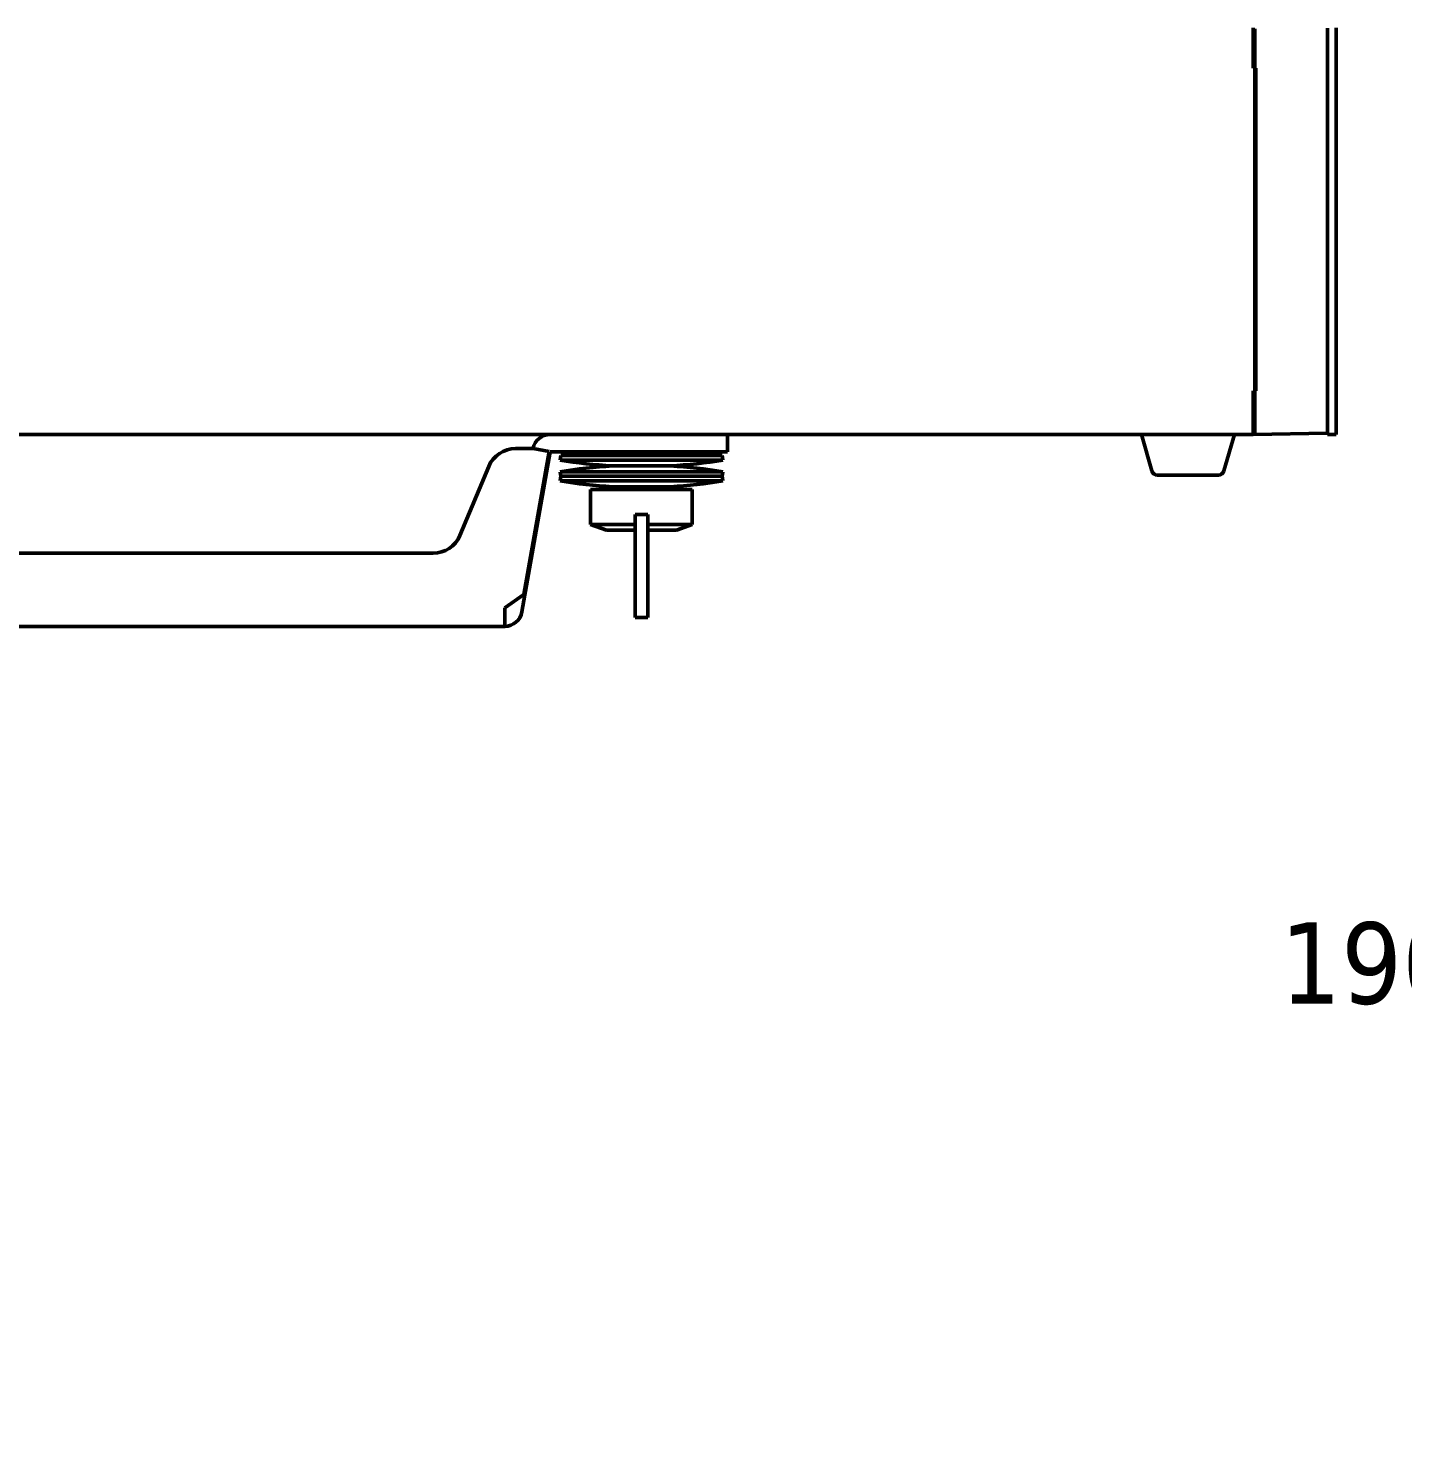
# Model space of a CAD drawing. Header units: millimetres. Extents: x 100 to 5488, y 100 to 4218.
# Drawn here: x 4652.8 to 4889.3, y 2504 to 2746.3 of the extents above; entities that cross this region are included whole.
import ezdxf

# ---------------------------------------------------------------- set-up
doc = ezdxf.new("R2010")
doc.units = ezdxf.units.MM
doc.header["$LTSCALE"] = 20
doc.layers.add('Dimension (ANSI)', color=7, linetype='Continuous', lineweight=25)
doc.layers.add('Visible (ANSI)', color=7, linetype='Continuous', lineweight=50)
doc.styles.add('My Text', font='tahoma.ttf')
doc.dimstyles.new('My Dimension - mm [in] (ANSI)', dxfattribs={"dimscale": 20, "dimtxt": 0.7, "dimasz": 2.5, "dimexe": 3.175, "dimexo": 1.6002, "dimgap": 0.8, "dimtad": 0, "dimtoh": 1, "dimrnd": 1e-08, "dimzin": 4, "dimdsep": 46, "dimtxsty": 'My Text', "dimcen": 0.09, "dimdle": 10, "dimclrd": 1, "dimclre": 1, "dimclrt": 1, "dimadec": 1, "dimazin": 1, "dimtfac": 4.354286, "dimtofl": 0, "dimtmove": 0, "dimatfit": 3, "dimfxl": 1, "dimtolj": 1, "dimtzin": 4, "dimlwd": -1, "dimlwe": -1, "dimarcsym": 0})

# ---------------------------------------------------------------- blocks, each defined once
blk = doc.blocks.new('*D19')
at = {"layer": 'Defpoints', "color": 0, "transparency": 16777216}
for p in [(5163.55, 2878.82), (5354.17, 2817.78), (5163.55, 2583.34)]:
    blk.add_point(p, dxfattribs=at)
at = {"layer": 'Dimension (ANSI)', "color": 1, "transparency": 16777216}
for p, q in [((5163.55, 2846.82), (5163.55, 2519.84)), ((5354.17, 2785.77), (5354.17, 2519.84)), ((5163.55, 2583.34), (5066.07, 2583.34)), ((5304.17, 2583.34), (5213.55, 2583.34))]:
    blk.add_line(p, q, dxfattribs=at)
for points in [[(5213.55, 2591.67), (5213.55, 2575.01), (5163.55, 2583.34)], [(5304.17, 2591.67), (5304.17, 2575.01), (5354.17, 2583.34)]]:
    blk.add_solid(points, dxfattribs=at)
at = {"layer": 'Dimension (ANSI)', "color": 1, "transparency": 16777216, "insert": (4958.64, 2592.5), "char_height": 14, "attachment_point": 2, "style": 'My Text'}
blk.add_mtext('\\A1;190.62 mm [7.505 in]', dxfattribs=at)

msp = doc.modelspace()

# ---------------------------------------------------------------- linework, layer by layer
at = {"layer": 'Visible (ANSI)'}
for p, q in [((4863.52, 2746.381), (4863.52, 2739.444)), ((4863.82, 2676.633), (4863.82, 2746.233)), ((4876.32, 2676.851), (4876.32, 2746.321)), ((4877.82, 2676.733), (4877.82, 2746.353)), ((4863.52, 2739.444), (4864.02, 2739.426)), ((4864.02, 2683.94), (4864.02, 2739.426)), ((4864.02, 2737.015), (4863.82, 2737.012)), ((4863.82, 2686.355), (4864.02, 2686.351)), ((4863.52, 2683.923), (4864.02, 2683.94)), ((4863.52, 2683.923), (4863.52, 2676.628)), ((4850.542, 2676.433), (4540.524, 2676.433)), ((4773.096, 2676.433), (4773.096, 2673.433)), ((4846.112, 2670.159), (4844.32, 2676.433)), ((4850.542, 2676.433), (4854.097, 2676.433)), ((4863.52, 2676.433), (4854.097, 2676.433)), ((4858.527, 2670.159), (4860.32, 2676.433)), ((4863.52, 2676.428), (4876.32, 2676.651)), ((4863.52, 2676.428), (4863.52, 2676.628)), ((4876.32, 2676.851), (4876.32, 2676.743)), ((4876.32, 2676.733), (4876.32, 2676.743)), ((4876.32, 2676.433), (4876.32, 2676.733)), ((4877.82, 2676.433), (4876.32, 2676.433)), ((4877.82, 2676.733), (4877.82, 2676.433)), ((4739.665, 2673.988), (4736.653, 2673.988)), ((4737.757, 2645.893), (4742.613, 2673.433)), ((4742.422, 2673.502), (4738.081, 2648.882)), ((4739.665, 2673.988), (4742.422, 2673.502)), ((4768.096, 2673.433), (4742.613, 2673.433)), ((4753.72, 2672.801), (4753.72, 2673.433)), ((4762.92, 2672.801), (4762.92, 2673.433)), ((4773.096, 2673.433), (4768.096, 2673.433)), ((4727.102, 2659.065), (4732.038, 2670.911)), ((4744.45, 2672.801), (4744.32, 2672.012)), ((4744.32, 2672.012), (4772.32, 2672.012)), ((4744.45, 2672.801), (4772.19, 2672.801)), ((4753.32, 2671.012), (4763.32, 2671.012)), ((4763.32, 2671.012), (4753.32, 2671.012)), ((4772.19, 2672.801), (4772.32, 2672.012)), ((4772.32, 2670.012), (4744.32, 2670.012)), ((4744.45, 2669.223), (4744.32, 2670.012)), ((4744.45, 2669.223), (4744.32, 2668.433)), ((4744.32, 2668.433), (4772.32, 2668.433)), ((4744.45, 2669.223), (4772.19, 2669.223)), ((4744.45, 2669.223), (4772.19, 2669.223)), ((4772.19, 2669.223), (4772.32, 2670.012)), ((4772.19, 2669.223), (4772.32, 2668.433)), ((4857.565, 2669.433), (4847.074, 2669.433)), ((4749.57, 2666.933), (4767.07, 2666.933)), ((4749.57, 2660.933), (4749.57, 2666.933)), ((4763.32, 2667.433), (4753.32, 2667.433)), ((4753.72, 2666.933), (4753.72, 2667.433)), ((4762.92, 2666.933), (4762.92, 2667.433)), ((4767.07, 2660.933), (4767.07, 2666.933)), ((4757.22, 2660.933), (4749.57, 2660.933)), ((4752.32, 2659.933), (4749.57, 2660.933)), ((4757.22, 2644.933), (4757.22, 2662.665)), ((4759.42, 2644.933), (4759.42, 2662.665)), ((4759.42, 2660.933), (4767.07, 2660.933)), ((4764.32, 2659.933), (4767.07, 2660.933)), ((4752.32, 2659.933), (4757.22, 2659.933)), ((4759.42, 2659.933), (4764.32, 2659.933)), ((4722.486, 2655.988), (4534.153, 2655.988)), ((4738.081, 2648.882), (4734.837, 2646.611)), ((4734.802, 2646.414), (4734.837, 2646.611)), ((4734.802, 2646.414), (4734.802, 2643.414)), ((4757.22, 2644.933), (4759.42, 2644.933)), ((4734.802, 2643.414), (4521.837, 2643.414))]:
    msp.add_line(p, q, dxfattribs=at)
for centre, radius, start, end in [((4742.613, 2673.433), 3, 90, 169.33922), ((4736.653, 2668.988), 5, 90, 157.38014), ((4758.32, 2757.012), 86.145, 260.64702, 266.6726), ((4758.32, 2585.012), 86.145, 93.3274, 99.35298), ((4758.32, 2757.012), 86.145, 273.3274, 279.35298), ((4758.32, 2585.012), 86.145, 80.64702, 86.6726), ((4758.32, 2753.433), 86.145, 260.64702, 266.6726), ((4758.32, 2753.433), 86.145, 273.3274, 279.35298), ((4847.074, 2670.433), 1, 195.9454, 270), ((4857.565, 2670.433), 1, 270, 344.0546), ((4722.486, 2660.988), 5, 270, 337.38014), ((4734.802, 2646.414), 3, 270, 350)]:
    msp.add_arc(centre, radius, start, end, dxfattribs=at)
msp.add_open_spline([(4759.42, 2662.665), (4759.177, 2662.657), (4758.932, 2662.652), (4758.687, 2662.649), (4758.442, 2662.647), (4758.197, 2662.647), (4757.952, 2662.649), (4757.707, 2662.652), (4757.463, 2662.657), (4757.22, 2662.665)], degree=3, knots=[0, 0, 0, 0, 0.3333333, 0.3333333, 0.3333333, 0.6666667, 0.6666667, 0.6666667, 1, 1, 1, 1], dxfattribs=at)

# ---------------------------------------------------------------- dimensions: what is measured, and where the dimension line sits
at = {"layer": 'Dimension (ANSI)', "color": 1, "true_color": 0xff0000}
dim = msp.add_linear_dim(base=(5163.546, 2583.341), p1=(5354.17, 2817.779), p2=(5163.546, 2878.822), angle=180, text='<> mm [7.505 in]', dimstyle='My Dimension - mm [in] (ANSI)', override={"dimgap": 0.8, "dimtoh": 0, "dimdec": 2, "dimpost": '', "dimtol": 0, "dimlim": 0, "dimtp": 0, "dimtm": 0, "dimtdec": 2, "dimatfit": 2}, dxfattribs=at)
dim.commit()
dim.dimension.update_dxf_attribs({"geometry": '*D19', "text_midpoint": (4958.642, 2583.341), "dimtype": 160})

doc.saveas('drawing.dxf')
